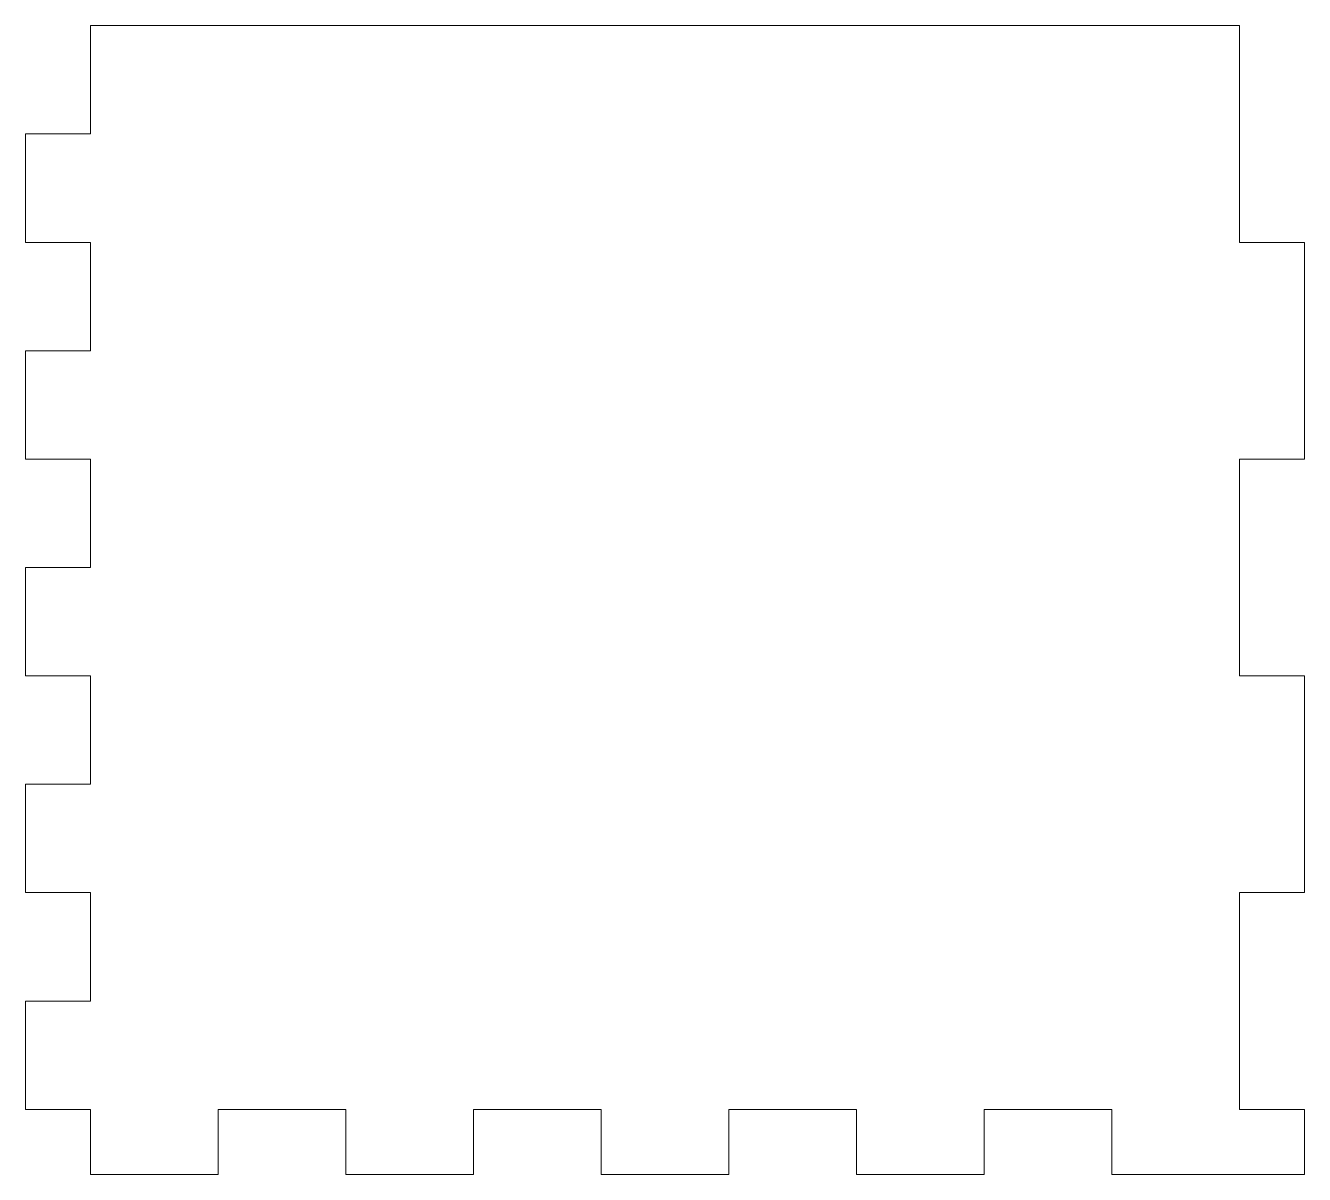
# Model space of a CAD drawing. Header units: millimetres. Extents: x -6 to 112, y 0 to 106.
import ezdxf

# ---------------------------------------------------------------- set-up
doc = ezdxf.new("R2010")
doc.units = ezdxf.units.MM

msp = doc.modelspace()

# ---------------------------------------------------------------- linework, layer by layer
at = {"color": 7, "linetype": 'Continuous', "lineweight": 15}
for p, q in [((106, 106), (0, 106)), ((0, 106), (0, 96)), ((106, 86), (106, 106)), ((0, 96), (-6, 96)), ((-6, 96), (-6, 86)), ((0, 86), (-6, 86)), ((0, 86), (0, 76)), ((106, 86), (112, 86)), ((112, 66), (112, 86)), ((0, 76), (-6, 76)), ((-6, 76), (-6, 66)), ((0, 66), (-6, 66)), ((0, 66), (0, 56)), ((106, 46), (106, 66)), ((106, 66), (112, 66)), ((0, 56), (-6, 56)), ((-6, 56), (-6, 46)), ((0, 46), (-6, 46)), ((0, 46), (0, 36)), ((106, 46), (112, 46)), ((112, 26), (112, 46)), ((0, 36), (-6, 36)), ((-6, 36), (-6, 26)), ((0, 26), (-6, 26)), ((0, 26), (0, 16)), ((106, 6), (106, 26)), ((106, 26), (112, 26)), ((0, 16), (-6, 16)), ((-6, 16), (-6, 6)), ((-6, 6), (0, 6)), ((0, 6), (0, 0)), ((11.78, 0), (11.78, 6)), ((11.78, 6), (23.56, 6)), ((23.56, 6), (23.56, 0)), ((35.33, 0), (35.33, 6)), ((35.33, 6), (47.11, 6)), ((47.11, 6), (47.11, 0)), ((58.89, 0), (58.89, 6)), ((58.89, 6), (70.67, 6)), ((70.67, 6), (70.67, 0)), ((82.44, 0), (82.44, 6)), ((82.44, 6), (94.22, 6)), ((94.22, 6), (94.22, 0)), ((106, 6), (112, 6)), ((112, 0), (112, 6)), ((0, 0), (11.78, 0)), ((23.56, 0), (35.33, 0)), ((47.11, 0), (58.89, 0)), ((70.67, 0), (82.44, 0)), ((94.22, 0), (112, 0))]:
    msp.add_line(p, q, dxfattribs=at)

doc.saveas('drawing.dxf')
